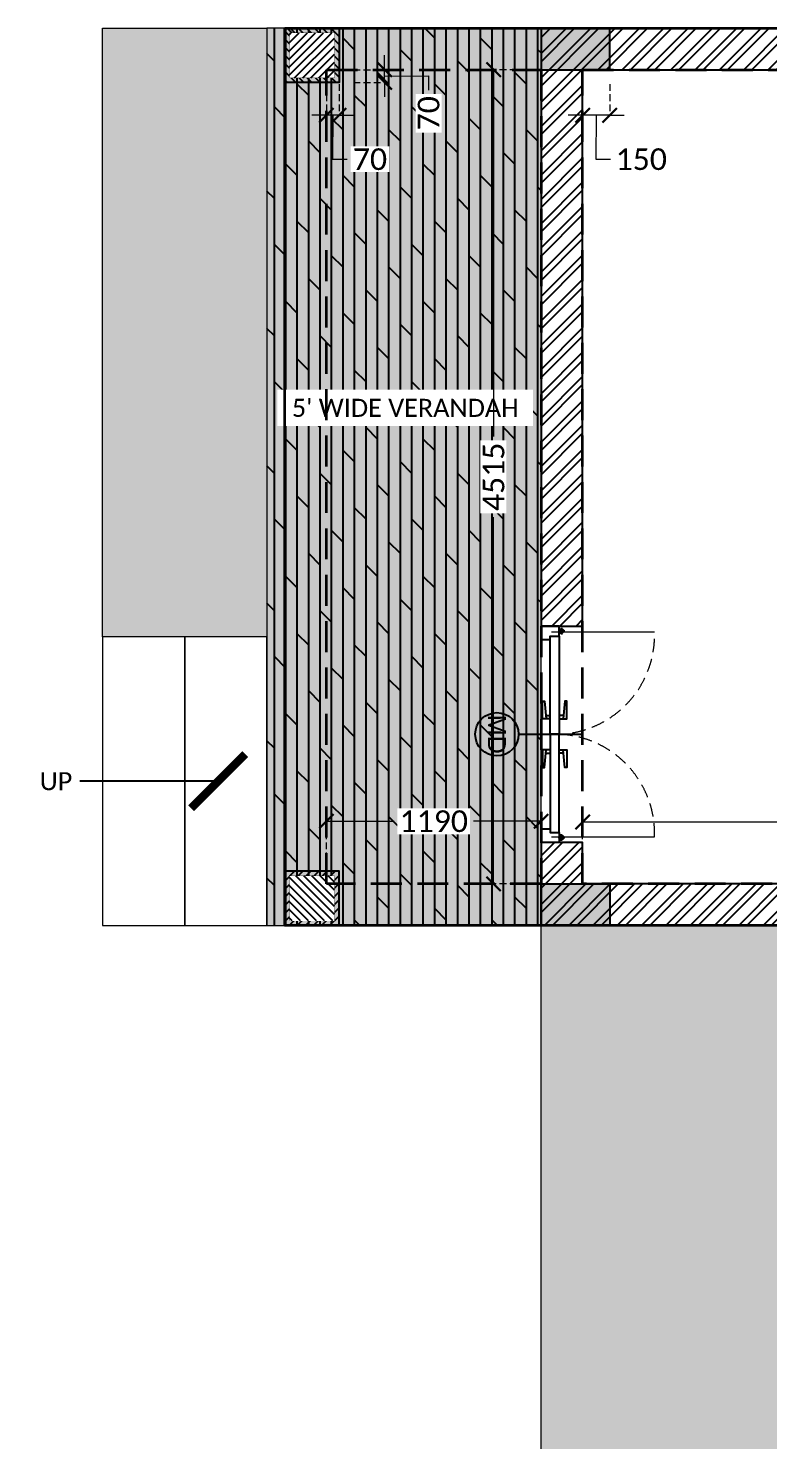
# Model space of a CAD drawing. Header units: millimetres. Extents: x -10000 to 124200, y -12045 to 23620.
# Drawn here: x 30708 to 34811, y 5787 to 13620 of the extents above; entities that cross this region are included whole.
import ezdxf
from ezdxf.enums import TextEntityAlignment as Align

# ---------------------------------------------------------------- set-up
doc = ezdxf.new("R2010")
doc.units = ezdxf.units.MM
doc.header["$LTSCALE"] = 150
doc.set_wipeout_variables(frame=1)
for name, pattern in [('3BHK-W(SB)$0$HIDDEN', [0.375, 0.25, -0.125]), ('DASHED', [0.75, 0.5, -0.25]), ('HIDDENX2', [19.05, 12.7, -6.35])]:
    doc.linetypes.add(name, pattern=pattern)
for name, color, linetype in [('ad-Arrow', 32, 'Continuous'), ('ad-Column', 3, 'Continuous'), ('ad-Column Hatch', 125, 'Continuous'), ('ad-Door', 11, 'Continuous'), ('ad-MS Columns', 1, 'Continuous'), ('ad-RCC', 3, 'Continuous'), ('ad-RCC Hatch', 125, 'Continuous'), ('ad-Text main', 7, 'Continuous'), ('ad-Text Main_Door&window Label', 7, 'Continuous'), ('ad-Verandah', 33, 'Continuous'), ('ad-Wall', 240, 'Continuous'), ('ad-Wall hatch', 8, 'Continuous')]:
    doc.layers.add(name, color=color, linetype=linetype)
doc.layers.add('ad-Dimension', color=5, linetype='Continuous', lineweight=0, true_color=0x0000ff)
doc.layers.add('ad-Framing', color=30, linetype='Continuous', lineweight=35, true_color=0xff7f00)
doc.layers.add('ad-Elevation 10', color=8, linetype='Continuous', lineweight=0)
doc.styles.add('6 U T S R N_Corridor-Basement$0$Standard', font='arial.ttf')
doc.styles.add('New Text Style', font='arial.ttf', dxfattribs={"height": 100})
doc.styles.add('ROMANS-TITLE', font='arial.ttf', dxfattribs={"width": 0.8})
doc.styles.get("Standard").update_dxf_attribs({"font": 'calibril.ttf'})
doc.dimstyles.new('A-100-DIM-INT (MM-FT)', dxfattribs={"dimscale": 50, "dimtxt": 2.4, "dimasz": 1, "dimexe": 5, "dimexo": 100, "dimgap": 1, "dimtad": 0, "dimdec": 0, "dimdsep": 46, "dimtxsty": 'Standard', "dimblk": 'ARCHTICK', "dimcen": 0.025, "dimse1": 1, "dimse2": 1, "dimclrd": 256, "dimclre": 256, "dimclrt": 256, "dimazin": 2, "dimtfac": 1, "dimtdec": 0, "dimtix": 1, "dimtmove": 2, "dimatfit": 3, "dimldrblk": 'ARCHTICK', "dimfxl": 1, "dimtolj": 1, "dimtzin": 0, "dimarcsym": 0})
doc.dimstyles.new('A-75-DIM-INT (Framing)', dxfattribs={"dimscale": 100, "dimtxt": 1.5, "dimasz": 1, "dimexe": 0, "dimexo": 0, "dimgap": 0.5, "dimtad": 0, "dimdec": 0, "dimdsep": 46, "dimtxsty": 'ROMANS-TITLE', "dimblk": 'ARCHTICK', "dimcen": 0.025, "dimclrd": 5, "dimclre": 5, "dimclrt": 256, "dimazin": 2, "dimtfac": 1, "dimtdec": 0, "dimtmove": 1, "dimatfit": 0, "dimldrblk": 'ARCHTICK', "dimfxl": 1, "dimtfill": 1, "dimtolj": 1, "dimtzin": 0, "dimarcsym": 0})

# ---------------------------------------------------------------- blocks, each defined once
blk = doc.blocks.new('_ArchTick')
at = {"color": 0, "linetype": 'ByBlock', "const_width": 0.15}
blk.add_lwpolyline([(-0.5, -0.5), (0.5, 0.5)], dxfattribs=at)
blk = doc.blocks.new('zw$6540')
at = {"layer": 'ad-Text main', "insert": (-752.8, 11514.6), "char_height": 100, "width": 1317.115, "attachment_point": 5, "bg_fill": 2}
blk.add_mtext("5' WIDE VERANDAH", dxfattribs=at)
blk = doc.blocks.new('*U164')
at = {"color": 8, "lineweight": 0}
for p, q in [((31.6, 57.1), (31.6, 628.6)), ((1168.4, 57.1), (1168.4, 628.6))]:
    blk.add_line(p, q, dxfattribs=at)
for p, q in [((9.2, 112.3), (46, 112.3)), ((27.6, 130.7), (27.6, 93.9)), ((495.7, 123.3), (495.7, 100)), ((704.3, 123.3), (704.3, 100)), ((1190.8, 112.3), (1154, 112.3)), ((1172.4, 130.7), (1172.4, 93.9)), ((495.7, 26.7), (495.7, 50)), ((704.3, 26.7), (704.3, 50))]:
    blk.add_line(p, q)
for points in [[(55.3, 100), (0, 100), (0, 0), (75, 0), (75, 50), (55.3, 50)], [(55.3, 100), (600, 100), (600, 50), (55.3, 50)], [(1144.7, 100), (600, 100), (600, 50), (1144.7, 50)], [(1144.7, 100), (1200, 100), (1200, 0), (1125, 0), (1125, 50), (1144.7, 50)]]:
    blk.add_lwpolyline(points, close=True)
for points in [[(514.1, 100), (514.1, 143), (415.9, 143), (415.9, 130.7), (514.1, 121.6)], [(685.9, 100), (685.9, 143), (784.1, 143), (784.1, 130.7), (685.9, 121.6)], [(514.1, 50), (514.1, 7), (415.9, 7), (415.9, 19.3), (514.1, 28.4)], [(685.9, 50), (685.9, 7), (784.1, 7), (784.1, 19.3), (685.9, 28.4)]]:
    blk.add_lwpolyline(points)
for centre in [(27.6, 112.3), (1172.4, 112.3)]:
    blk.add_circle(centre, 12.3)
at = {"color": 8, "linetype": 'DASHED', "lineweight": 0}
for centre, start, end in [((49, 77.6), 358.18808, 91.81192), ((1151, 77.6), 88.18808, 181.81192)]:
    blk.add_arc(centre, 551.3, start, end, dxfattribs=at)
at = {"layer": 'ad-Text Main_Door&window Label'}
blk.add_line((600, -125), (600, 230), dxfattribs=at)
blk.add_circle((600, -245), 120, dxfattribs=at)
at = {"layer": 'ad-Text Main_Door&window Label', "style": 'New Text Style'}
blk.add_attdef('D1', text='', height=100, dxfattribs=at).set_placement((600, -245), align=Align.MIDDLE_CENTER)
blk = doc.blocks.new('zw$6266')
at = {"layer": 'ad-Wall hatch', "transparency": 33554610}
h = blk.add_hatch(dxfattribs=at)
h.set_pattern_fill('ANSI32', color=256, scale=10)
h.paths.add_polyline_path([(0, 13620), (0, 10305), (230, 10305), (230, 13390), (4880, 13390), (4880, 8645), (8540, 8645), (8540, 8760), (5110, 8760), (5110, 10500), (6075, 10500), (6075, 10615), (5110, 10615), (5110, 13390), (7525, 13390), (7525, 10615), (6875, 10615), (6875, 10500), (7640, 10500), (7640, 13390), (11890, 13390), (11890, 8760), (9440, 8760), (9440, 8645), (11890, 8645), (11890, 230), (10090, 230), (10090, 0), (12120, 0), (12120, 13620)])
h = blk.add_hatch(dxfattribs=at)
h.set_pattern_fill('ANSI32', color=256, scale=10)
h.set_pattern_definition([(45, (388744.33, 102900.03), (-67.35192, 67.35192), []), (45, (388789.235, 102900.03), (-67.35192, 67.35192), [])])
h.paths.add_polyline_path([(230, 8875), (230, 9105), (0, 9105), (0, 8645), (2830, 8645), (2830, 4745), (0, 4745), (0, 0), (9240, 0), (9240, 230), (8540, 230), (8540, 4745), (4780, 4745), (4780, 4515), (4995, 4515), (4995, 3930), (5110, 3930), (5110, 4630), (8310, 4630), (8310, 3130), (6860, 3130), (6860, 3015), (8310, 3015), (8310, 230), (5110, 230), (5110, 3015), (6060, 3015), (6060, 3130), (4995, 3130), (4995, 230), (230, 230), (230, 4515), (3880, 4515), (3880, 4745), (3060, 4745), (3060, 8875)])
at = {"layer": 'ad-Wall'}
for points in [[(12120, 13620), (0, 13620), (0, 10305), (230, 10305), (230, 13390), (4880, 13390), (4880, 8645), (8540, 8645)], [(3060, 4745), (3060, 8875), (230, 8875), (230, 9105), (0, 9105), (0, 8645), (2830, 8645), (2830, 4745)]]:
    blk.add_lwpolyline(points, dxfattribs=at)
at = {"layer": 'ad-Door', "ltscale": 5, "rotation": 270}
blk.add_blockref('*U164', (0, 10305), dxfattribs=at).add_auto_attribs({'D1': 'MD'})
blk = doc.blocks.new('zw$B0BD')
blk.add_wipeout([(0, 0), (250, 0), (250, -250), (0, -250)])
at = {"layer": 'ad-MS Columns'}
h = blk.add_hatch(dxfattribs=at)
h.set_pattern_fill('ANSI31', color=256, scale=10)
h.set_pattern_definition([(45, (4e-12, -250), (-22.4506, 22.4506), [])])
h.paths.add_polyline_path([(0, 0), (250, 0), (250, -250), (0, -250)])
at = {"layer": 'ad-MS Columns', "const_width": 1}
blk.add_lwpolyline([(0, 0), (250, 0), (250, -250), (0, -250)], close=True, dxfattribs=at)
blk = doc.blocks.new('A$Cc8f236af')
at = {"layer": 'ad-MS Columns'}
blk.add_blockref('zw$B0BD', (-13515, -25), dxfattribs=at)
at = {"layer": 'ad-MS Columns', "xscale": -1, "rotation": 180}
blk.add_blockref('zw$B0BD', (-13515, -4950), dxfattribs=at)
blk = doc.blocks.new('zw$6AA0')
at = {"layer": 'ad-Column Hatch', "transparency": 33554687}
h = blk.add_hatch(color=256, dxfattribs=at)
h.dxf.hatch_style = 1
h.paths.add_polyline_path([(0, -230), (380, -230), (380, 0), (0, 0)])
at = {"layer": 'ad-Column'}
blk.add_lwpolyline([(0, -230), (380, -230), (380, 0), (0, 0)], close=True, dxfattribs=at)
blk = doc.blocks.new('A$C42b14ea2')
at = {"layer": 'ad-RCC Hatch', "transparency": 33554687}
h = blk.add_hatch(dxfattribs=at)
h.set_pattern_fill('ANSI31', color=256, scale=10)
h.set_pattern_definition([(45, (13250, 8645), (-22.45064, 22.45064), [])])
h.paths.add_polyline_path([(0, 0), (300, 0), (300, 300), (0, 300)])
at = {"layer": 'ad-RCC'}
blk.add_lwpolyline([(0, 0), (300, 0), (300, 300), (0, 300)], close=True, dxfattribs=at)
blk = doc.blocks.new('1625W_Columns')
at = {"layer": 'ad-Column', "rotation": 359.9999999999993}
blk.add_blockref('zw$6AA0', (0, 13620), dxfattribs=at)
at = {"layer": 'ad-Column', "xscale": -1, "rotation": 179.9999999999999}
blk.add_blockref('zw$6AA0', (0, 8645), dxfattribs=at)
at = {"layer": 'ad-RCC', "xscale": -1, "rotation": 180}
blk.add_blockref('A$C42b14ea2', (-1420, 13620), dxfattribs=at)
at = {"layer": 'ad-RCC'}
blk.add_blockref('A$C42b14ea2', (-1420, 8645), dxfattribs=at)
blk = doc.blocks.new('A$C4c6b3e27')
at = {"layer": 'ad-Framing'}
blk.add_lwpolyline([(-1420, 0), (12120, 0), (12120, -8875), (14450, -8875), (14450, -14850), (2455, -14850), (2455, -13620), (0, -13620), (0, -8875), (2830, -8875), (2830, -4975), (-1420, -4975)], close=True, dxfattribs=at)
at = {"layer": 'ad-Framing', "linetype": 'HIDDENX2', "ltscale": 0.09}
for points in [[(-1190, -230), (0, -230), (0, -4745), (-1190, -4745)], [(230, -230), (4880, -230), (4880, -4745), (230, -4745)]]:
    blk.add_lwpolyline(points, close=True, dxfattribs=at)
blk = doc.blocks.new('*D20')
at = {"layer": 'ad-Dimension', "linetype": '3BHK-W(SB)$0$HIDDEN', "lineweight": -2, "transparency": 16777216}
for p, q in [((230, -4665), (230, -4401.4)), ((4880, -4665), (4880, -4401.4))]:
    blk.add_line(p, q, dxfattribs=at)
at = {"layer": 'ad-Dimension', "lineweight": -2, "transparency": 16777216}
for p, q in [((230, -4401.4), (2329.5, -4401.4)), ((4880, -4401.4), (2780.5, -4401.4))]:
    blk.add_line(p, q, dxfattribs=at)
at = {"layer": 'Defpoints', "color": 0, "transparency": 16777216}
for p in [(4880, -4401.4), (230, -4745), (4880, -4745)]:
    blk.add_point(p, dxfattribs=at)
at = {"layer": 'ad-Dimension', "lineweight": -2, "transparency": 16777216, "xscale": 80, "yscale": 80, "zscale": 80, "rotation": 180}
blk.add_blockref('_ArchTick', (230, -4401.4), dxfattribs=at)
at = {"layer": 'ad-Dimension', "lineweight": -2, "transparency": 16777216, "xscale": 80, "yscale": 80, "zscale": 80}
blk.add_blockref('_ArchTick', (4880, -4401.4), dxfattribs=at)
at = {"layer": 'ad-Dimension', "transparency": 16777216, "insert": (2555, -4401.4), "char_height": 120, "attachment_point": 5, "bg_fill": 3, "box_fill_scale": 1.1, "bg_fill_color": 256, "bg_fill_true_color": 13158600, "bg_fill_transparency": 0}
blk.add_mtext('\\A1;4650', dxfattribs=at)
blk = doc.blocks.new('*D21')
at = {"layer": 'ad-Dimension', "linetype": '3BHK-W(SB)$0$HIDDEN', "lineweight": -2, "transparency": 16777216}
for p, q in [((230, -310), (230, -482.8)), ((380, -310), (380, -482.8))]:
    blk.add_line(p, q, dxfattribs=at)
at = {"layer": 'ad-Dimension', "lineweight": -2, "transparency": 16777216}
for p, q in [((230, -482.8), (150, -482.8)), ((380, -482.8), (230, -482.8)), ((380, -482.8), (230, -482.8)), ((305, -482.8), (303.6, -726.6)), ((380, -482.8), (460, -482.8)), ((303.6, -726.6), (383.6, -726.6))]:
    blk.add_line(p, q, dxfattribs=at)
at = {"layer": 'Defpoints', "color": 0, "transparency": 16777216}
for p in [(230, -230), (380, -230), (230, -482.8)]:
    blk.add_point(p, dxfattribs=at)
at = {"layer": 'ad-Dimension', "lineweight": -2, "transparency": 16777216, "xscale": 80, "yscale": 80, "zscale": 80}
blk.add_blockref('_ArchTick', (230, -482.8), dxfattribs=at)
at = {"layer": 'ad-Dimension', "lineweight": -2, "transparency": 16777216, "xscale": 80, "yscale": 80, "zscale": 80, "rotation": 180}
blk.add_blockref('_ArchTick', (380, -482.8), dxfattribs=at)
at = {"layer": 'ad-Dimension', "transparency": 16777216, "insert": (555, -726.6), "char_height": 120, "attachment_point": 5, "bg_fill": 3, "box_fill_scale": 1.1, "bg_fill_color": 256, "bg_fill_true_color": 13158600, "bg_fill_transparency": 0}
blk.add_mtext('\\A1;150', dxfattribs=at)
blk = doc.blocks.new('*D22')
at = {"layer": 'ad-Dimension', "linetype": '3BHK-W(SB)$0$HIDDEN', "lineweight": -2, "transparency": 16777216}
for p, q in [((-80, -230), (-263.4, -230)), ((-80, -4745), (-263.4, -4745))]:
    blk.add_line(p, q, dxfattribs=at)
at = {"layer": 'ad-Dimension', "lineweight": -2, "transparency": 16777216}
for p, q in [((-263.4, -230), (-263.4, -2264.6)), ((-263.4, -4745), (-263.4, -2710.4))]:
    blk.add_line(p, q, dxfattribs=at)
at = {"layer": 'Defpoints', "color": 0, "transparency": 16777216}
for p in [(-263.4, -230), (0, -230), (0, -4745)]:
    blk.add_point(p, dxfattribs=at)
at = {"layer": 'ad-Dimension', "lineweight": -2, "transparency": 16777216, "xscale": 80, "yscale": 80, "zscale": 80}
for p, rotation in [((-263.4, -230), 90), ((-263.4, -4745), 270)]:
    blk.add_blockref('_ArchTick', p, dxfattribs=dict(at, rotation=rotation))
at = {"layer": 'ad-Dimension', "transparency": 16777216, "insert": (-263.4, -2487.5), "char_height": 120, "attachment_point": 5, "rotation": 90, "bg_fill": 3, "box_fill_scale": 1.1, "bg_fill_color": 256, "bg_fill_true_color": 13158600, "bg_fill_transparency": 0}
blk.add_mtext('\\A1;4515', dxfattribs=at)
blk = doc.blocks.new('*D41')
at = {"layer": 'ad-Dimension', "linetype": '3BHK-W(SB)$0$HIDDEN', "lineweight": -2, "transparency": 16777216}
for p, q in [((-1190, -4665), (-1190, -4397.6)), ((0, -4665), (0, -4397.6))]:
    blk.add_line(p, q, dxfattribs=at)
at = {"layer": 'ad-Dimension', "lineweight": -2, "transparency": 16777216}
for p, q in [((-1190, -4397.6), (-814.3, -4397.6)), ((0, -4397.6), (-375.7, -4397.6))]:
    blk.add_line(p, q, dxfattribs=at)
at = {"layer": 'Defpoints', "color": 0, "transparency": 16777216}
for p in [(-1190, -4397.6), (-1190, -4745), (0, -4745)]:
    blk.add_point(p, dxfattribs=at)
at = {"layer": 'ad-Dimension', "lineweight": -2, "transparency": 16777216, "xscale": 80, "yscale": 80, "zscale": 80, "rotation": 180}
blk.add_blockref('_ArchTick', (-1190, -4397.6), dxfattribs=at)
at = {"layer": 'ad-Dimension', "lineweight": -2, "transparency": 16777216, "xscale": 80, "yscale": 80, "zscale": 80}
blk.add_blockref('_ArchTick', (0, -4397.6), dxfattribs=at)
at = {"layer": 'ad-Dimension', "transparency": 16777216, "insert": (-595, -4397.6), "char_height": 120, "attachment_point": 5, "bg_fill": 3, "box_fill_scale": 1.1, "bg_fill_color": 256, "bg_fill_true_color": 13158600, "bg_fill_transparency": 0}
blk.add_mtext('\\A1;1190', dxfattribs=at)
blk = doc.blocks.new('*D53')
at = {"layer": 'ad-Dimension', "linetype": '3BHK-W(SB)$0$HIDDEN', "lineweight": -2, "transparency": 16777216}
for p, q in [((-1190, -310), (-1190, -482.8)), ((-1120, -310), (-1120, -482.8))]:
    blk.add_line(p, q, dxfattribs=at)
at = {"layer": 'ad-Dimension', "lineweight": -2, "transparency": 16777216}
for p, q in [((-1190, -482.8), (-1270, -482.8)), ((-1120, -482.8), (-1190, -482.8)), ((-1120, -482.8), (-1190, -482.8)), ((-1155, -482.8), (-1155.8, -726.6)), ((-1120, -482.8), (-1040, -482.8)), ((-1155.8, -726.6), (-1075.8, -726.6))]:
    blk.add_line(p, q, dxfattribs=at)
at = {"layer": 'Defpoints', "color": 0, "transparency": 16777216}
for p in [(-1190, -230), (-1120, -230), (-1190, -482.8)]:
    blk.add_point(p, dxfattribs=at)
at = {"layer": 'ad-Dimension', "lineweight": -2, "transparency": 16777216, "xscale": 80, "yscale": 80, "zscale": 80}
blk.add_blockref('_ArchTick', (-1190, -482.8), dxfattribs=at)
at = {"layer": 'ad-Dimension', "lineweight": -2, "transparency": 16777216, "xscale": 80, "yscale": 80, "zscale": 80, "rotation": 180}
blk.add_blockref('_ArchTick', (-1120, -482.8), dxfattribs=at)
at = {"layer": 'ad-Dimension', "transparency": 16777216, "insert": (-948.6, -726.6), "char_height": 120, "attachment_point": 5, "bg_fill": 3, "box_fill_scale": 1.1, "bg_fill_color": 256, "bg_fill_true_color": 13158600, "bg_fill_transparency": 0}
blk.add_mtext('\\A1;70', dxfattribs=at)
blk = doc.blocks.new('*D54')
at = {"layer": 'ad-Dimension', "lineweight": -2, "transparency": 16777216}
for p, q in [((-867.2, -230), (-867.2, -150)), ((-867.2, -300), (-867.2, -230)), ((-867.2, -300), (-867.2, -230)), ((-867.2, -265), (-623.4, -264.2)), ((-867.2, -300), (-867.2, -380)), ((-623.4, -264.2), (-623.4, -344.2))]:
    blk.add_line(p, q, dxfattribs=at)
at = {"layer": 'ad-Dimension', "linetype": '3BHK-W(SB)$0$HIDDEN', "lineweight": -2, "transparency": 16777216}
for p, q in [((-1040, -230), (-867.2, -230)), ((-1040, -300), (-867.2, -300))]:
    blk.add_line(p, q, dxfattribs=at)
at = {"layer": 'Defpoints', "color": 0, "transparency": 16777216}
for p in [(-1120, -230), (-867.2, -230), (-1120, -300)]:
    blk.add_point(p, dxfattribs=at)
at = {"layer": 'ad-Dimension', "lineweight": -2, "transparency": 16777216, "xscale": 80, "yscale": 80, "zscale": 80}
for p, rotation in [((-867.2, -230), 270), ((-867.2, -300), 90)]:
    blk.add_blockref('_ArchTick', p, dxfattribs=dict(at, rotation=rotation))
at = {"layer": 'ad-Dimension', "transparency": 16777216, "insert": (-623.4, -471.4), "char_height": 120, "attachment_point": 5, "rotation": 90, "bg_fill": 3, "box_fill_scale": 1.1, "bg_fill_color": 256, "bg_fill_true_color": 13158600, "bg_fill_transparency": 0}
blk.add_mtext('\\A1;70', dxfattribs=at)
blk = doc.blocks.new('zw$6CCD')
at = {"transparency": 33554559}
h = blk.add_hatch(dxfattribs=at)
h.set_pattern_fill('GRASS', color=74, angle=180)
h.set_pattern_definition([(270, (-1525, 0), (17.96051, -17.96051), [4.7625, -31.15852]), (225, (-1525, 0), (17.96051, -17.96051), [4.7625, -20.6375]), (315, (-1525, 0), (17.96051, 17.96051), [4.7625, -20.6375])])
h.paths.add_polyline_path([(-1520, -3375), (-2430, -3375), (-2430, 0), (-1520, 0)])
h = blk.add_hatch(color=256, dxfattribs=at)
h.dxf.hatch_style = 1
h.set_gradient(color1=(153, 204, 0), color2=(63, 127, 0), tint=1, name='INVSPHERICAL')
h.paths.add_polyline_path([(-1520, -3375), (-2430, -3375), (-2430, 0), (-1520, 0)])
h = blk.add_hatch(dxfattribs=at)
h.set_pattern_fill('GRASS', color=74, angle=180)
h.set_pattern_definition([(270, (2825, -5725), (17.96051, -17.96051), [4.7625, -31.15852]), (225, (2825, -5725), (17.96051, -17.96051), [4.7625, -20.6375]), (315, (2825, -5725), (17.96051, 17.96051), [4.7625, -20.6375])])
h.paths.add_polyline_path([(2830, -8875), (0, -8875), (0, -4975), (2830, -4975)])
h = blk.add_hatch(color=256, dxfattribs=at)
h.dxf.hatch_style = 1
h.set_gradient(color1=(153, 204, 0), color2=(63, 127, 0), tint=1, name='INVSPHERICAL')
h.paths.add_polyline_path([(2830, -8875), (0, -8875), (0, -4975), (2830, -4975)])
at = {"layer": 'ad-Verandah', "transparency": 33554534}
h = blk.add_hatch(color=256, dxfattribs=at)
h.dxf.hatch_style = 1
h.paths.add_polyline_path([(0, 0), (-1520, 0), (-1520, -4975), (0, -4975)])
at = {"layer": 'ad-Verandah', "transparency": 33554687}
h = blk.add_hatch(dxfattribs=at)
h.set_pattern_fill('DOLMIT', color=256, scale=10, angle=90)
h.set_pattern_definition([(90, (-1520, -9105), (-63.5, 4e-15), []), (135, (-1520, -9105), (-127, -127), [89.8026, -179.605])])
h.paths.add_polyline_path([(0, 0), (-1520, 0), (-1520, -4975), (0, -4975)])
at = {"layer": 'ad-Elevation 10'}
for points in [[(-1520, -3375), (-2430, -3375), (-2430, 0), (-1520, 0)], [(2830, -8875), (0, -8875), (0, -4975), (2830, -4975)]]:
    blk.add_lwpolyline(points, close=True, dxfattribs=at)
at = {"layer": 'ad-Verandah', "lineweight": 9}
for points in [[(0, 0), (-1520, 0), (-1520, -4975), (0, -4975)], [(-2430, -4975), (-1975, -4975), (-1975, -3375), (-2430, -3375)], [(-1975, -4975), (-1520, -4975), (-1520, -3375), (-1975, -3375)]]:
    blk.add_lwpolyline(points, close=True, dxfattribs=at)
at = {"layer": 'ad-Text main', "insert": (-2688.5, -4175.7), "char_height": 100, "width": 207.6, "attachment_point": 5, "style": '6 U T S R N_Corridor-Basement$0$Standard', "bg_fill": 2}
blk.add_mtext('{\\fCalibri Light|b0|i0|c0|p34;UP}', dxfattribs=at)
at = {"layer": 'ad-Arrow'}
blk.add_leader([(-1790, -4175), (-2556.6, -4175)], dimstyle='A-100-DIM-INT (MM-FT)', override={"dimscale": 1, "dimasz": 300, "dimgap": 50, "dimtad": 0}, dxfattribs=at)
blk = doc.blocks.new('1625_West Villa')
at = {"layer": 'ad-Verandah'}
blk.add_blockref('zw$6CCD', (0, 13620), dxfattribs=at)
blk.add_blockref('zw$6266', (0, 0))
blk.add_blockref('1625W_Columns', (0, 0))
at = {"layer": 'ad-MS Columns'}
blk.add_blockref('A$Cc8f236af', (12120, 13620), dxfattribs=at)
at = {"layer": 'ad-Text main'}
blk.add_blockref('zw$6540', (0, 0), dxfattribs=at)
blk = doc.blocks.new('A$C94407b5f')
at = {"layer": 'ad-Dimension'}
for base, p1, p2, picture, middle in [((-1190, -482.8), (-1120, -230), (-1190, -230), '*D53', (-1035.8, -726.6)), ((230, -482.8), (380, -230), (230, -230), '*D21', (423.6, -726.6))]:
    dim = blk.add_linear_dim(base=base, p1=p1, p2=p2, angle=180, dimstyle='A-75-DIM-INT (Framing)', override={"dimscale": 80, "dimexo": 1, "dimtxsty": 'Standard', "dimclrd": 256, "dimclre": 256, "dimfxl": 10}, dxfattribs=at)
    dim.commit()
    dim.dimension.update_dxf_attribs({"geometry": picture, "text_midpoint": middle, "dimtype": 128})
dim = blk.add_linear_dim(base=(-263.4, -230), p1=(0, -4745), p2=(0, -230), angle=90, dimstyle='A-75-DIM-INT (Framing)', override={"dimscale": 80, "dimexo": 1, "dimtxsty": 'Standard', "dimclrd": 256, "dimclre": 256, "dimfxl": 10}, dxfattribs=at)
dim.commit()
dim.dimension.update_dxf_attribs({"geometry": '*D22', "text_midpoint": (-263.4, -2487.5)})
dim = blk.add_linear_dim(base=(4880, -4401.4), p1=(230, -4745), p2=(4880, -4745), dimstyle='A-75-DIM-INT (Framing)', override={"dimscale": 80, "dimexo": 1, "dimtxsty": 'Standard', "dimclrd": 256, "dimclre": 256, "dimfxl": 10}, dxfattribs=at)
dim.commit()
dim.dimension.update_dxf_attribs({"geometry": '*D20', "text_midpoint": (2555, -4401.4)})
dim = blk.add_linear_dim(base=(-867.2, -230), p1=(-1120, -300), p2=(-1120, -230), angle=90, dimstyle='A-75-DIM-INT (Framing)', override={"dimscale": 80, "dimexo": 1, "dimtxsty": 'Standard', "dimclrd": 256, "dimclre": 256, "dimfxl": 10}, dxfattribs=at)
dim.commit()
dim.dimension.update_dxf_attribs({"geometry": '*D54', "text_midpoint": (-623.4, -384.2), "dimtype": 128})
dim = blk.add_linear_dim(base=(-1190, -4397.6), p1=(0, -4745), p2=(-1190, -4745), dimstyle='A-75-DIM-INT (Framing)', override={"dimscale": 80, "dimexo": 1, "dimtxsty": 'Standard', "dimclrd": 256, "dimclre": 256, "dimfxl": 10}, dxfattribs=at)
dim.commit()
dim.dimension.update_dxf_attribs({"geometry": '*D41', "text_midpoint": (-595, -4397.6)})

msp = doc.modelspace()

# ---------------------------------------------------------------- block references
at = {"layer": 'ad-Dimension'}
msp.add_blockref('1625_West Villa', (33550, 0), dxfattribs=at)

# ---------------------------------------------------------------- next in the draw order: block references
at = {"layer": 'ad-Framing'}
msp.add_blockref('A$C4c6b3e27', (33550, 13620), dxfattribs=at)

# ---------------------------------------------------------------- next in the draw order: block references
at = {"layer": 'ad-Dimension'}
msp.add_blockref('A$C94407b5f', (33550, 13620), dxfattribs=at)

doc.saveas('drawing.dxf')
